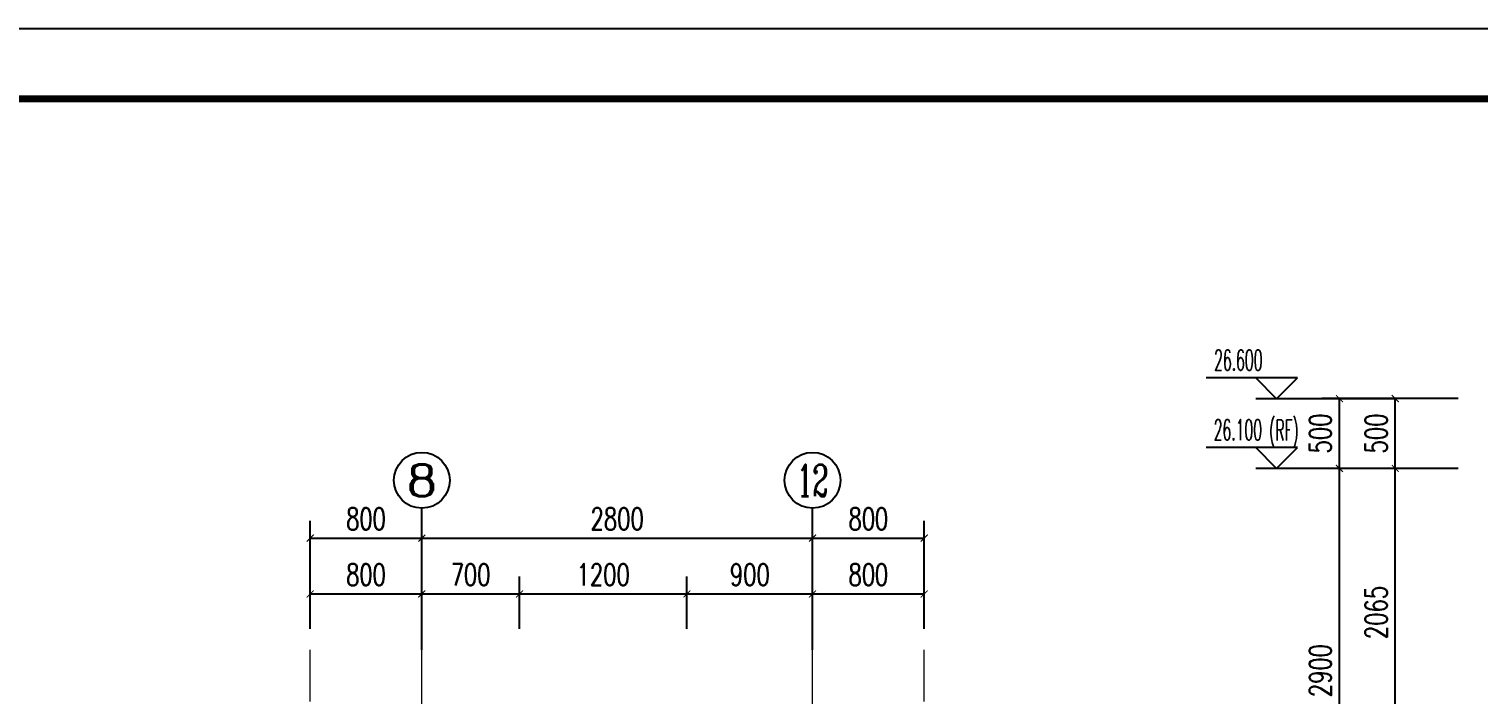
# Model space of a CAD drawing. Extents: x -668857 to 185752, y -270966 to 286822.
# Drawn here: x 26447 to 36838, y 181714 to 186482 of the extents above; entities that cross this region are included whole.
import ezdxf
from ezdxf.enums import TextEntityAlignment as Align

# ---------------------------------------------------------------- set-up
doc = ezdxf.new("R2010")
doc.units = 0
doc.header["$LTSCALE"] = 1000
doc.linetypes.add('DOTE', pattern=[2.42, 2, -0.2, 0.02, -0.2])
doc.layers.get('0').update_dxf_attribs({"linetype": 'CONTINUOUS'})
doc.layers.get('DEFPOINTS').update_dxf_attribs({"linetype": 'CONTINUOUS'})
for name, color, linetype in [('-TK', 7, 'CONTINUOUS'), ('A-AXIS_TEXT', 7, 'CONTINUOUS'), ('AXIS', 3, 'CONTINUOUS'), ('DIM_ELEV', 3, 'CONTINUOUS'), ('PUB_DIM', 3, 'CONTINUOUS'), ('PUB_TEXT', 2, 'CONTINUOUS'), ('尺寸标注', 86, 'CONTINUOUS')]:
    doc.layers.add(name, color=color, linetype=linetype)
doc.layers.add('AXIS_TEXT', color=7, linetype='CONTINUOUS', lineweight=20)
doc.layers.add('DOTE', color=19, linetype='DOTE', lineweight=9)
doc.styles.add('_TCH_AXIS', font='COMPLEX', dxfattribs={"bigfont": 'GBCBIG'})
doc.styles.add('_TCH_DIM', font='SIMPLEX.shx', dxfattribs={"width": 0.7, "bigfont": 'GBCBIG.shx'})
doc.styles.add('_TCH_DIM_T3', font='SIMPLEX', dxfattribs={"width": 0.705882, "bigfont": 'GBCBIG'})
doc.styles.add('COMPLEX', font='COMPLEX')
doc.dimstyles.new('_TCH_ARCH&&50', dxfattribs={"dimtxt": 157.5, "dimasz": 50, "dimexe": 125, "dimexo": 150, "dimgap": 58.75, "dimtad": 1, "dimdec": 0, "dimzin": 0, "dimdsep": 46, "dimtxsty": '_TCH_DIM_T3', "dimblk": 'ARCHTICK', "dimcen": 0.09, "dimclrt": 7, "dimazin": 0, "dimtfac": 1, "dimtdec": 0, "dimtix": 1, "dimtmove": 2, "dimatfit": 3, "dimldrblk": 'ARCHTICK', "dimfxl": 1, "dimtolj": 1, "dimtzin": 0, "dimarcsym": 0})

# ---------------------------------------------------------------- blocks, each defined once
blk = doc.blocks.new('A1')
blk.add_lwpolyline([(0, 59400), (0, 0), (84100, 0), (84100, 59400)], close=True)
at = {"const_width": 100}
blk.add_lwpolyline([(2500, 58400), (2500, 1000), (83100, 1000), (83100, 58400)], close=True, dxfattribs=at)
blk = doc.blocks.new('_ArchTick')
at = {"color": 0, "linetype": 'ByBlock', "const_width": 0.15}
blk.add_lwpolyline([(-0.5, -0.5), (0.5, 0.5)], dxfattribs=at)
blk = doc.blocks.new('*D630')
at = {"layer": 'DEFPOINTS', "color": 0, "transparency": 16777216}
for p in [(36238, 183332), (36838, 183332), (36838, 181267)]:
    blk.add_point(p, dxfattribs=at)
at = {"layer": 'PUB_DIM', "color": 0, "lineweight": -2, "transparency": 16777216}
for p, q in [((36688, 183332), (36113, 183332)), ((36238, 181267), (36238, 183332)), ((36688, 181267), (36113, 181267))]:
    blk.add_line(p, q, dxfattribs=at)
at = {"layer": 'PUB_DIM', "color": 0, "lineweight": -2, "transparency": 16777216, "xscale": 50, "yscale": 50, "zscale": 50}
for p, rotation in [((36238, 183332), 90), ((36238, 181267), 270)]:
    blk.add_blockref('_ArchTick', p, dxfattribs=dict(at, rotation=rotation))
at = {"layer": 'PUB_DIM', "color": 7, "transparency": 16777216, "insert": (36101, 182299), "char_height": 157.5, "attachment_point": 5, "rotation": 90, "style": '_TCH_DIM_T3'}
blk.add_mtext('\\A1;2065', dxfattribs=at)
blk = doc.blocks.new('*D631')
at = {"layer": 'DEFPOINTS', "color": 0, "transparency": 16777216}
for p in [(36238, 183832), (36838, 183832), (36838, 183332)]:
    blk.add_point(p, dxfattribs=at)
at = {"layer": 'PUB_DIM', "color": 0, "lineweight": -2, "transparency": 16777216}
for p, q in [((36688, 183832), (36113, 183832)), ((36238, 183332), (36238, 183832)), ((36688, 183332), (36113, 183332))]:
    blk.add_line(p, q, dxfattribs=at)
at = {"layer": 'PUB_DIM', "color": 0, "lineweight": -2, "transparency": 16777216, "xscale": 50, "yscale": 50, "zscale": 50}
for p, rotation in [((36238, 183832), 90), ((36238, 183332), 270)]:
    blk.add_blockref('_ArchTick', p, dxfattribs=dict(at, rotation=rotation))
at = {"layer": 'PUB_DIM', "color": 7, "transparency": 16777216, "insert": (36101, 183582), "char_height": 157.5, "attachment_point": 5, "rotation": 90, "style": '_TCH_DIM_T3'}
blk.add_mtext('\\A1;500', dxfattribs=at)
blk = doc.blocks.new('*D634')
at = {"layer": 'DEFPOINTS', "color": 0, "transparency": 16777216}
for p in [(35838, 183332), (36838, 183332), (36838, 180432)]:
    blk.add_point(p, dxfattribs=at)
at = {"layer": 'PUB_DIM', "color": 0, "lineweight": -2, "transparency": 16777216}
for p, q in [((36688, 183332), (35713, 183332)), ((35838, 180432), (35838, 183332)), ((36688, 180432), (35713, 180432))]:
    blk.add_line(p, q, dxfattribs=at)
at = {"layer": 'PUB_DIM', "color": 0, "lineweight": -2, "transparency": 16777216, "xscale": 50, "yscale": 50, "zscale": 50}
for p, rotation in [((35838, 183332), 90), ((35838, 180432), 270)]:
    blk.add_blockref('_ArchTick', p, dxfattribs=dict(at, rotation=rotation))
at = {"layer": 'PUB_DIM', "color": 7, "transparency": 16777216, "insert": (35701, 181882), "char_height": 157.5, "attachment_point": 5, "rotation": 90, "style": '_TCH_DIM_T3'}
blk.add_mtext('\\A1;2900', dxfattribs=at)
blk = doc.blocks.new('*D635')
at = {"layer": 'DEFPOINTS', "color": 0, "transparency": 16777216}
for p in [(35838, 183832), (36838, 183832), (36838, 183332)]:
    blk.add_point(p, dxfattribs=at)
at = {"layer": 'PUB_DIM', "color": 0, "lineweight": -2, "transparency": 16777216}
for p, q in [((36688, 183832), (35713, 183832)), ((35838, 183332), (35838, 183832)), ((36688, 183332), (35713, 183332))]:
    blk.add_line(p, q, dxfattribs=at)
at = {"layer": 'PUB_DIM', "color": 0, "lineweight": -2, "transparency": 16777216, "xscale": 50, "yscale": 50, "zscale": 50}
for p, rotation in [((35838, 183832), 90), ((35838, 183332), 270)]:
    blk.add_blockref('_ArchTick', p, dxfattribs=dict(at, rotation=rotation))
at = {"layer": 'PUB_DIM', "color": 7, "transparency": 16777216, "insert": (35701, 183582), "char_height": 157.5, "attachment_point": 5, "rotation": 90, "style": '_TCH_DIM_T3'}
blk.add_mtext('\\A1;500', dxfattribs=at)
blk = doc.blocks.new('_AXISO')
blk.add_circle((0, 0), 0.5)
at = {"layer": 'A-AXIS_TEXT', "style": 'COMPLEX', "width": 1.041667}
blk.add_attdef('A', text='', height=0.56, dxfattribs=at).set_placement((-0.25, -0.28), (0.25, -0.28), align=Align.FIT)
blk = doc.blocks.new('*D3982')
at = {"layer": 'DEFPOINTS', "color": 0, "transparency": 16777216}
for p in [(29262, 182432), (28462, 182032), (29262, 182032)]:
    blk.add_point(p, dxfattribs=at)
at = {"layer": '尺寸标注', "color": 0, "lineweight": -2, "transparency": 16777216}
for p, q in [((28462, 182182), (28462, 182557)), ((29262, 182182), (29262, 182557)), ((28462, 182432), (29262, 182432))]:
    blk.add_line(p, q, dxfattribs=at)
at = {"layer": '尺寸标注', "color": 0, "lineweight": -2, "transparency": 16777216, "xscale": 50, "yscale": 50, "zscale": 50, "rotation": 180}
blk.add_blockref('_ArchTick', (28462, 182432), dxfattribs=at)
at = {"layer": '尺寸标注', "color": 0, "lineweight": -2, "transparency": 16777216, "xscale": 50, "yscale": 50, "zscale": 50}
blk.add_blockref('_ArchTick', (29262, 182432), dxfattribs=at)
at = {"layer": '尺寸标注', "color": 7, "transparency": 16777216, "insert": (28862, 182570), "char_height": 157.5, "attachment_point": 5, "style": '_TCH_DIM_T3'}
blk.add_mtext('\\A1;800', dxfattribs=at)
blk = doc.blocks.new('*D3983')
at = {"layer": 'DEFPOINTS', "color": 0, "transparency": 16777216}
for p in [(29962, 182432), (29262, 182032), (29962, 182032)]:
    blk.add_point(p, dxfattribs=at)
at = {"layer": '尺寸标注', "color": 0, "lineweight": -2, "transparency": 16777216}
for p, q in [((29262, 182182), (29262, 182557)), ((29962, 182182), (29962, 182557)), ((29262, 182432), (29962, 182432))]:
    blk.add_line(p, q, dxfattribs=at)
at = {"layer": '尺寸标注', "color": 0, "lineweight": -2, "transparency": 16777216, "xscale": 50, "yscale": 50, "zscale": 50, "rotation": 180}
blk.add_blockref('_ArchTick', (29262, 182432), dxfattribs=at)
at = {"layer": '尺寸标注', "color": 0, "lineweight": -2, "transparency": 16777216, "xscale": 50, "yscale": 50, "zscale": 50}
blk.add_blockref('_ArchTick', (29962, 182432), dxfattribs=at)
at = {"layer": '尺寸标注', "color": 7, "transparency": 16777216, "insert": (29612, 182570), "char_height": 157.5, "attachment_point": 5, "style": '_TCH_DIM_T3'}
blk.add_mtext('\\A1;700', dxfattribs=at)
blk = doc.blocks.new('*D3984')
at = {"layer": 'DEFPOINTS', "color": 0, "transparency": 16777216}
for p in [(31162, 182432), (29962, 182032), (31162, 182032)]:
    blk.add_point(p, dxfattribs=at)
at = {"layer": '尺寸标注', "color": 0, "lineweight": -2, "transparency": 16777216}
for p, q in [((29962, 182182), (29962, 182557)), ((31162, 182182), (31162, 182557)), ((29962, 182432), (31162, 182432))]:
    blk.add_line(p, q, dxfattribs=at)
at = {"layer": '尺寸标注', "color": 0, "lineweight": -2, "transparency": 16777216, "xscale": 50, "yscale": 50, "zscale": 50, "rotation": 180}
blk.add_blockref('_ArchTick', (29962, 182432), dxfattribs=at)
at = {"layer": '尺寸标注', "color": 0, "lineweight": -2, "transparency": 16777216, "xscale": 50, "yscale": 50, "zscale": 50}
blk.add_blockref('_ArchTick', (31162, 182432), dxfattribs=at)
at = {"layer": '尺寸标注', "color": 7, "transparency": 16777216, "insert": (30562, 182570), "char_height": 157.5, "attachment_point": 5, "style": '_TCH_DIM_T3'}
blk.add_mtext('\\A1;1200', dxfattribs=at)
blk = doc.blocks.new('*D3985')
at = {"layer": 'DEFPOINTS', "color": 0, "transparency": 16777216}
for p in [(32062, 182432), (31162, 182032), (32062, 182032)]:
    blk.add_point(p, dxfattribs=at)
at = {"layer": '尺寸标注', "color": 0, "lineweight": -2, "transparency": 16777216}
for p, q in [((31162, 182182), (31162, 182557)), ((32062, 182182), (32062, 182557)), ((31162, 182432), (32062, 182432))]:
    blk.add_line(p, q, dxfattribs=at)
at = {"layer": '尺寸标注', "color": 0, "lineweight": -2, "transparency": 16777216, "xscale": 50, "yscale": 50, "zscale": 50, "rotation": 180}
blk.add_blockref('_ArchTick', (31162, 182432), dxfattribs=at)
at = {"layer": '尺寸标注', "color": 0, "lineweight": -2, "transparency": 16777216, "xscale": 50, "yscale": 50, "zscale": 50}
blk.add_blockref('_ArchTick', (32062, 182432), dxfattribs=at)
at = {"layer": '尺寸标注', "color": 7, "transparency": 16777216, "insert": (31612, 182570), "char_height": 157.5, "attachment_point": 5, "style": '_TCH_DIM_T3'}
blk.add_mtext('\\A1;900', dxfattribs=at)
blk = doc.blocks.new('*D3986')
at = {"layer": 'DEFPOINTS', "color": 0, "transparency": 16777216}
for p in [(32862, 182432), (32062, 182032), (32862, 182032)]:
    blk.add_point(p, dxfattribs=at)
at = {"layer": '尺寸标注', "color": 0, "lineweight": -2, "transparency": 16777216}
for p, q in [((32062, 182182), (32062, 182557)), ((32862, 182182), (32862, 182557)), ((32062, 182432), (32862, 182432))]:
    blk.add_line(p, q, dxfattribs=at)
at = {"layer": '尺寸标注', "color": 0, "lineweight": -2, "transparency": 16777216, "xscale": 50, "yscale": 50, "zscale": 50, "rotation": 180}
blk.add_blockref('_ArchTick', (32062, 182432), dxfattribs=at)
at = {"layer": '尺寸标注', "color": 0, "lineweight": -2, "transparency": 16777216, "xscale": 50, "yscale": 50, "zscale": 50}
blk.add_blockref('_ArchTick', (32862, 182432), dxfattribs=at)
at = {"layer": '尺寸标注', "color": 7, "transparency": 16777216, "insert": (32462, 182570), "char_height": 157.5, "attachment_point": 5, "style": '_TCH_DIM_T3'}
blk.add_mtext('\\A1;800', dxfattribs=at)
blk = doc.blocks.new('*D3997')
at = {"layer": 'DEFPOINTS', "color": 0, "transparency": 16777216}
for p in [(29262, 182832), (28462, 182032), (29262, 182032)]:
    blk.add_point(p, dxfattribs=at)
at = {"layer": 'PUB_DIM', "color": 0, "lineweight": -2, "transparency": 16777216}
for p, q in [((28462, 182182), (28462, 182957)), ((29262, 182182), (29262, 182957)), ((28462, 182832), (29262, 182832))]:
    blk.add_line(p, q, dxfattribs=at)
at = {"layer": 'PUB_DIM', "color": 0, "lineweight": -2, "transparency": 16777216, "xscale": 50, "yscale": 50, "zscale": 50, "rotation": 180}
blk.add_blockref('_ArchTick', (28462, 182832), dxfattribs=at)
at = {"layer": 'PUB_DIM', "color": 0, "lineweight": -2, "transparency": 16777216, "xscale": 50, "yscale": 50, "zscale": 50}
blk.add_blockref('_ArchTick', (29262, 182832), dxfattribs=at)
at = {"layer": 'PUB_DIM', "color": 7, "transparency": 16777216, "insert": (28862, 182970), "char_height": 157.5, "attachment_point": 5, "style": '_TCH_DIM_T3'}
blk.add_mtext('\\A1;800', dxfattribs=at)
blk = doc.blocks.new('*D3998')
at = {"layer": 'DEFPOINTS', "color": 0, "transparency": 16777216}
for p in [(32062, 182832), (29262, 182032), (32062, 182032)]:
    blk.add_point(p, dxfattribs=at)
at = {"layer": 'PUB_DIM', "color": 0, "lineweight": -2, "transparency": 16777216}
for p, q in [((29262, 182182), (29262, 182957)), ((32062, 182182), (32062, 182957)), ((29262, 182832), (32062, 182832))]:
    blk.add_line(p, q, dxfattribs=at)
at = {"layer": 'PUB_DIM', "color": 0, "lineweight": -2, "transparency": 16777216, "xscale": 50, "yscale": 50, "zscale": 50, "rotation": 180}
blk.add_blockref('_ArchTick', (29262, 182832), dxfattribs=at)
at = {"layer": 'PUB_DIM', "color": 0, "lineweight": -2, "transparency": 16777216, "xscale": 50, "yscale": 50, "zscale": 50}
blk.add_blockref('_ArchTick', (32062, 182832), dxfattribs=at)
at = {"layer": 'PUB_DIM', "color": 7, "transparency": 16777216, "insert": (30662, 182970), "char_height": 157.5, "attachment_point": 5, "style": '_TCH_DIM_T3'}
blk.add_mtext('\\A1;2800', dxfattribs=at)
blk = doc.blocks.new('*D3999')
at = {"layer": 'DEFPOINTS', "color": 0, "transparency": 16777216}
for p in [(32862, 182832), (32062, 182032), (32862, 182032)]:
    blk.add_point(p, dxfattribs=at)
at = {"layer": 'PUB_DIM', "color": 0, "lineweight": -2, "transparency": 16777216}
for p, q in [((32062, 182182), (32062, 182957)), ((32862, 182182), (32862, 182957)), ((32062, 182832), (32862, 182832))]:
    blk.add_line(p, q, dxfattribs=at)
at = {"layer": 'PUB_DIM', "color": 0, "lineweight": -2, "transparency": 16777216, "xscale": 50, "yscale": 50, "zscale": 50, "rotation": 180}
blk.add_blockref('_ArchTick', (32062, 182832), dxfattribs=at)
at = {"layer": 'PUB_DIM', "color": 0, "lineweight": -2, "transparency": 16777216, "xscale": 50, "yscale": 50, "zscale": 50}
blk.add_blockref('_ArchTick', (32862, 182832), dxfattribs=at)
at = {"layer": 'PUB_DIM', "color": 7, "transparency": 16777216, "insert": (32462, 182970), "char_height": 157.5, "attachment_point": 5, "style": '_TCH_DIM_T3'}
blk.add_mtext('\\A1;800', dxfattribs=at)

msp = doc.modelspace()

# ---------------------------------------------------------------- linework, layer by layer
at = {"layer": 'AXIS'}
for p, q in [((29262.25, 182032.02), (29262.25, 183046.63)), ((32062.25, 182032.02), (32062.25, 183046.63))]:
    msp.add_line(p, q, dxfattribs=at)
at = {"layer": 'DIM_ELEV'}
for p, q in [((35538.13, 183981.67), (34882.13, 183981.67)), ((35388.13, 183831.67), (35238.13, 183981.67)), ((35388.13, 183831.67), (35538.13, 183981.67)), ((36238.13, 183831.67), (35238.13, 183831.67)), ((35538.13, 183481.66), (34882.13, 183481.66)), ((35388.13, 183331.66), (35238.13, 183481.66)), ((35388.13, 183331.66), (35538.13, 183481.66)), ((36238.13, 183331.66), (35238.13, 183331.66))]:
    msp.add_line(p, q, dxfattribs=at)
at = {"layer": 'DOTE', "linetype": 'DOTE', "ltscale": 0.3}
for p, q in [((28462.25, 179482.02), (28462.25, 182032.02)), ((29262.25, 177082.29), (29262.25, 182032.02)), ((32062.25, 177082.29), (32062.25, 182032.02)), ((32862.25, 179482.02), (32862.25, 182032.02))]:
    msp.add_line(p, q, dxfattribs=at)

# ---------------------------------------------------------------- block references
at = {"layer": '-TK', "xscale": 0.5, "yscale": 0.5, "zscale": 0.5}
msp.add_blockref('A1', (14490.19, 156782.28), dxfattribs=at)
at = {"layer": 'AXIS'}
ref = msp.add_blockref('_AXISO', (29262.25, 183246.63), dxfattribs=dict(at, xscale=400, yscale=400, zscale=400))
ref.add_attrib('A', '8', dxfattribs={"layer": 'AXIS_TEXT', "height": 226.27, "style": '_TCH_AXIS', "width": 1.5}).set_placement((29149.11, 183133.49), (29375.39, 183133.49), align=Align.FIT)
ref = msp.add_blockref('_AXISO', (32062.25, 183246.63), dxfattribs=dict(at, xscale=400, yscale=400, zscale=400))
ref.add_attrib('A', '12', dxfattribs={"layer": 'AXIS_TEXT', "height": 226.274, "style": '_TCH_AXIS', "width": 0.724138}).set_placement((31949.11, 183133.49), (32175.39, 183133.49), align=Align.FIT)

# ---------------------------------------------------------------- texts
at = {"layer": 'PUB_TEXT', "style": '_TCH_DIM', "width": 0.494118}
for s, p in [('26.600', (34939.93, 184034.17)), ('26.100', (34937.13, 183534.16)), ('(RF)', (35334.63, 183531.71))]:
    msp.add_text(s, height=148.75, dxfattribs=at).set_placement(p)

# ---------------------------------------------------------------- dimensions: what is measured, and where the dimension line sits
at = {"layer": 'PUB_DIM'}
for p1, p2, distance, picture, middle in [((36838.13, 183331.66), (36838.13, 183831.67), 1000, '*D635', (35700.63, 183581.67)), ((36838.13, 183331.66), (36838.13, 183831.67), 600, '*D631', (36100.63, 183581.67)), ((36838.13, 180431.66), (36838.13, 183331.66), 1000, '*D634', (35700.63, 181881.66)), ((36838.13, 181266.68), (36838.13, 183331.66), 600, '*D630', (36100.63, 182299.17)), ((28462.25, 182032.02), (29262.25, 182032.02), 800, '*D3997', (28862.25, 182969.52)), ((29262.25, 182032.02), (32062.25, 182032.02), 800, '*D3998', (30662.25, 182969.52)), ((32062.25, 182032.02), (32862.25, 182032.02), 800, '*D3999', (32462.25, 182969.52))]:
    dim = msp.add_aligned_dim(p1=p1, p2=p2, distance=distance, dimstyle='_TCH_ARCH&&50', dxfattribs=at)
    dim.commit()
    dim.dimension.update_dxf_attribs({"geometry": picture, "text_midpoint": middle})
at = {"layer": '尺寸标注', "color": 106}
for p1, p2, picture, middle in [((28462.25, 182032.02), (29262.25, 182032.02), '*D3982', (28862.25, 182569.52)), ((29262.25, 182032.02), (29962.25, 182032.02), '*D3983', (29612.25, 182569.52)), ((29962.25, 182032.02), (31162.25, 182032.02), '*D3984', (30562.25, 182569.52)), ((31162.25, 182032.02), (32062.25, 182032.02), '*D3985', (31612.25, 182569.52)), ((32062.25, 182032.02), (32862.25, 182032.02), '*D3986', (32462.25, 182569.52))]:
    dim = msp.add_aligned_dim(p1=p1, p2=p2, distance=400, dimstyle='_TCH_ARCH&&50', dxfattribs=at)
    dim.commit()
    dim.dimension.update_dxf_attribs({"geometry": picture, "text_midpoint": middle})

doc.saveas('drawing.dxf')
